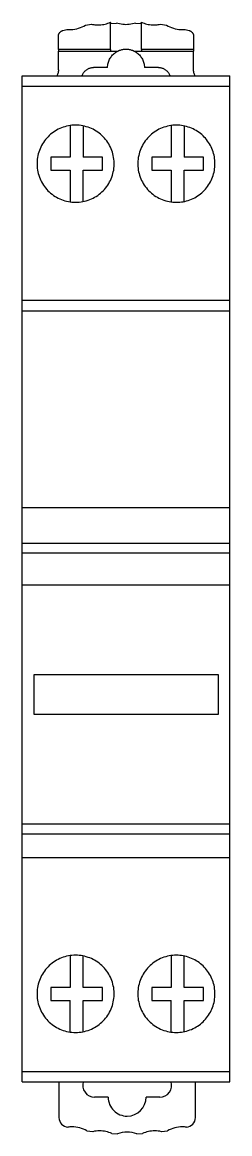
# Model space of a CAD drawing. Header units: millimetres. Extents: x 2268 to 4339, y 1619 to 2163.
# Drawn here: x 3473.2 to 3490, y 1787.6 to 1877.4 of the extents above; entities that cross this region are included whole.
import ezdxf

# ---------------------------------------------------------------- set-up
doc = ezdxf.new("R2010")
doc.units = ezdxf.units.MM

msp = doc.modelspace()

# ---------------------------------------------------------------- linework, layer by layer
for p, q in [((3476.209, 1876.479), (3476.222, 1876.499)), ((3476.222, 1876.499), (3476.236, 1876.518)), ((3476.236, 1876.518), (3476.251, 1876.537)), ((3476.251, 1876.537), (3476.266, 1876.555)), ((3476.266, 1876.555), (3476.283, 1876.572)), ((3476.283, 1876.572), (3476.3, 1876.588)), ((3476.3, 1876.588), (3476.319, 1876.604)), ((3476.319, 1876.604), (3476.338, 1876.619)), ((3476.338, 1876.619), (3476.358, 1876.633)), ((3476.358, 1876.633), (3476.38, 1876.645)), ((3476.38, 1876.645), (3476.402, 1876.657)), ((3476.402, 1876.657), (3476.426, 1876.668)), ((3476.426, 1876.668), (3476.452, 1876.677)), ((3476.452, 1876.677), (3476.478, 1876.686)), ((3476.478, 1876.686), (3476.506, 1876.693)), ((3476.506, 1876.693), (3476.819, 1876.778)), ((3476.819, 1876.778), (3476.852, 1876.776)), ((3476.852, 1876.776), (3476.884, 1876.774)), ((3476.884, 1876.774), (3476.916, 1876.772)), ((3476.916, 1876.772), (3476.948, 1876.771)), ((3476.948, 1876.771), (3476.98, 1876.771)), ((3476.98, 1876.771), (3477.012, 1876.771)), ((3477.012, 1876.771), (3477.168, 1876.775)), ((3477.168, 1876.775), (3477.321, 1876.789)), ((3477.321, 1876.789), (3477.473, 1876.812)), ((3477.473, 1876.812), (3477.622, 1876.844)), ((3477.622, 1876.844), (3477.77, 1876.884)), ((3477.77, 1876.884), (3477.915, 1876.933)), ((3477.915, 1876.933), (3478.059, 1876.991)), ((3478.059, 1876.991), (3478.2, 1877.059)), ((3478.2, 1877.059), (3478.338, 1877.136)), ((3478.338, 1877.136), (3478.819, 1877.214)), ((3478.819, 1877.214), (3478.909, 1877.195)), ((3478.909, 1877.195), (3478.999, 1877.181)), ((3478.999, 1877.181), (3479.089, 1877.169)), ((3479.089, 1877.169), (3479.178, 1877.161)), ((3479.178, 1877.161), (3479.267, 1877.156)), ((3479.267, 1877.156), (3479.356, 1877.155)), ((3479.356, 1877.155), (3479.469, 1877.157)), ((3479.469, 1877.157), (3479.582, 1877.165)), ((3479.582, 1877.165), (3479.694, 1877.178)), ((3479.694, 1877.178), (3479.806, 1877.196)), ((3479.806, 1877.196), (3479.917, 1877.219)), ((3479.917, 1877.219), (3480.028, 1877.248)), ((3480.028, 1877.248), (3480.138, 1877.282)), ((3480.138, 1877.282), (3480.248, 1877.321)), ((3480.248, 1877.321), (3480.357, 1877.367)), ((3480.365, 1877.307), (3480.357, 1877.367)), ((3480.357, 1875.155), (3480.357, 1877.367)), ((3480.357, 1877.307), (3480.365, 1877.307)), ((3480.369, 1877.275), (3480.365, 1877.307)), ((3480.369, 1877.275), (3480.826, 1877.297)), ((3480.955, 1877.257), (3480.826, 1877.297)), ((3481.085, 1877.224), (3480.955, 1877.257)), ((3481.214, 1877.2), (3481.085, 1877.224)), ((3481.343, 1877.182), (3481.214, 1877.2)), ((3481.473, 1877.172), (3481.343, 1877.182)), ((3481.602, 1877.169), (3481.473, 1877.172)), ((3481.732, 1877.172), (3481.602, 1877.169)), ((3481.861, 1877.182), (3481.732, 1877.172)), ((3481.99, 1877.2), (3481.861, 1877.182)), ((3482.12, 1877.224), (3481.99, 1877.2)), ((3482.249, 1877.257), (3482.12, 1877.224)), ((3482.379, 1877.297), (3482.249, 1877.257)), ((3482.379, 1877.297), (3482.836, 1877.275)), ((3482.836, 1877.275), (3482.84, 1877.307)), ((3482.84, 1877.307), (3482.847, 1877.367)), ((3482.84, 1877.307), (3482.847, 1877.307)), ((3482.847, 1877.367), (3482.957, 1877.322)), ((3482.847, 1875.155), (3482.847, 1877.367)), ((3482.957, 1877.322), (3483.067, 1877.282)), ((3483.067, 1877.282), (3483.177, 1877.248)), ((3483.177, 1877.248), (3483.289, 1877.22)), ((3483.289, 1877.22), (3483.4, 1877.196)), ((3483.4, 1877.196), (3483.513, 1877.179)), ((3483.513, 1877.179), (3483.625, 1877.166)), ((3483.625, 1877.166), (3483.739, 1877.158)), ((3483.739, 1877.158), (3483.852, 1877.155)), ((3483.852, 1877.155), (3483.94, 1877.157)), ((3483.94, 1877.157), (3484.027, 1877.161)), ((3484.027, 1877.161), (3484.115, 1877.169)), ((3484.115, 1877.169), (3484.204, 1877.18)), ((3484.204, 1877.18), (3484.292, 1877.194)), ((3484.292, 1877.194), (3484.381, 1877.212)), ((3484.381, 1877.212), (3484.861, 1877.136)), ((3484.861, 1877.136), (3485, 1877.059)), ((3485, 1877.059), (3485.142, 1876.991)), ((3485.142, 1876.991), (3485.286, 1876.933)), ((3485.286, 1876.933), (3485.432, 1876.884)), ((3485.432, 1876.884), (3485.579, 1876.844)), ((3485.579, 1876.844), (3485.73, 1876.812)), ((3485.73, 1876.812), (3485.882, 1876.789)), ((3485.882, 1876.789), (3486.036, 1876.775)), ((3486.036, 1876.775), (3486.192, 1876.771)), ((3486.192, 1876.771), (3486.224, 1876.771)), ((3486.224, 1876.771), (3486.256, 1876.771)), ((3486.256, 1876.771), (3486.288, 1876.772)), ((3486.288, 1876.772), (3486.32, 1876.774)), ((3486.32, 1876.774), (3486.353, 1876.776)), ((3486.353, 1876.776), (3486.385, 1876.778)), ((3486.385, 1876.778), (3486.698, 1876.693)), ((3486.698, 1876.693), (3486.726, 1876.686)), ((3486.726, 1876.686), (3486.753, 1876.677)), ((3486.753, 1876.677), (3486.778, 1876.668)), ((3486.778, 1876.668), (3486.802, 1876.657)), ((3486.802, 1876.657), (3486.824, 1876.645)), ((3486.824, 1876.645), (3486.846, 1876.632)), ((3486.846, 1876.632), (3486.866, 1876.619)), ((3486.866, 1876.619), (3486.886, 1876.604)), ((3486.886, 1876.604), (3486.904, 1876.588)), ((3486.904, 1876.588), (3486.921, 1876.572)), ((3486.921, 1876.572), (3486.938, 1876.555)), ((3486.938, 1876.555), (3486.953, 1876.537)), ((3486.953, 1876.537), (3486.968, 1876.518)), ((3486.968, 1876.518), (3486.982, 1876.499)), ((3486.982, 1876.499), (3486.995, 1876.479)), ((3476.145, 1876.281), (3476.149, 1876.31)), ((3476.145, 1875.155), (3476.145, 1876.281)), ((3476.149, 1876.31), (3476.154, 1876.337)), ((3476.154, 1876.337), (3476.16, 1876.364)), ((3476.16, 1876.364), (3476.167, 1876.389)), ((3476.167, 1876.389), (3476.176, 1876.413)), ((3476.176, 1876.413), (3476.186, 1876.436)), ((3476.186, 1876.436), (3476.197, 1876.458)), ((3476.197, 1876.458), (3476.209, 1876.479)), ((3486.995, 1876.479), (3487.007, 1876.457)), ((3487.007, 1876.457), (3487.018, 1876.436)), ((3487.018, 1876.436), (3487.028, 1876.413)), ((3487.028, 1876.413), (3487.037, 1876.389)), ((3487.037, 1876.389), (3487.045, 1876.364)), ((3487.045, 1876.364), (3487.051, 1876.337)), ((3487.051, 1876.337), (3487.056, 1876.31)), ((3487.056, 1876.31), (3487.059, 1876.281)), ((3487.059, 1876.281), (3487.06, 1875.155)), ((3476.143, 1873.516), (3476.144, 1875.044)), ((3476.145, 1875.155), (3476.144, 1875.044)), ((3476.144, 1875.044), (3480.357, 1875.044)), ((3480.357, 1875.155), (3476.145, 1875.155)), ((3480.357, 1875.155), (3480.357, 1875.044)), ((3480.357, 1875.044), (3480.954, 1875.044)), ((3480.466, 1874.665), (3480.522, 1874.727)), ((3480.522, 1874.727), (3480.583, 1874.788)), ((3480.583, 1874.788), (3480.647, 1874.845)), ((3480.647, 1874.845), (3480.716, 1874.9)), ((3480.716, 1874.9), (3480.79, 1874.952)), ((3480.79, 1874.952), (3480.869, 1875)), ((3480.869, 1875), (3480.954, 1875.044)), ((3480.954, 1875.044), (3481.019, 1875.074)), ((3481.019, 1875.074), (3481.084, 1875.1)), ((3481.084, 1875.1), (3481.149, 1875.123)), ((3481.149, 1875.123), (3481.214, 1875.142)), ((3481.214, 1875.142), (3481.278, 1875.158)), ((3481.278, 1875.158), (3481.343, 1875.171)), ((3481.343, 1875.171), (3481.408, 1875.181)), ((3481.408, 1875.181), (3481.473, 1875.188)), ((3481.473, 1875.188), (3481.537, 1875.192)), ((3481.537, 1875.192), (3481.602, 1875.193)), ((3481.602, 1875.193), (3481.667, 1875.192)), ((3481.667, 1875.192), (3481.732, 1875.188)), ((3481.732, 1875.188), (3481.797, 1875.181)), ((3481.797, 1875.181), (3481.861, 1875.171)), ((3481.861, 1875.171), (3481.926, 1875.158)), ((3481.926, 1875.158), (3481.991, 1875.142)), ((3481.991, 1875.142), (3482.056, 1875.123)), ((3482.056, 1875.123), (3482.12, 1875.1)), ((3482.12, 1875.1), (3482.185, 1875.074)), ((3482.185, 1875.074), (3482.25, 1875.044)), ((3482.25, 1875.044), (3482.847, 1875.044)), ((3482.25, 1875.044), (3482.335, 1875)), ((3482.335, 1875), (3482.415, 1874.952)), ((3482.415, 1874.952), (3482.488, 1874.9)), ((3482.488, 1874.9), (3482.557, 1874.845)), ((3482.557, 1874.845), (3482.622, 1874.788)), ((3482.622, 1874.788), (3482.682, 1874.727)), ((3482.682, 1874.727), (3482.738, 1874.665)), ((3487.06, 1875.155), (3482.847, 1875.155)), ((3482.847, 1875.155), (3482.847, 1875.044)), ((3482.847, 1875.044), (3487.06, 1875.044)), ((3487.06, 1875.155), (3487.06, 1875.044)), ((3487.061, 1873.516), (3487.06, 1875.044)), ((3480.118, 1873.709), (3480.121, 1873.805)), ((3480.121, 1873.805), (3480.13, 1873.897)), ((3480.13, 1873.897), (3480.144, 1873.986)), ((3480.144, 1873.986), (3480.163, 1874.072)), ((3480.163, 1874.072), (3480.186, 1874.155)), ((3480.186, 1874.155), (3480.214, 1874.235)), ((3480.214, 1874.235), (3480.246, 1874.313)), ((3480.246, 1874.313), (3480.282, 1874.388)), ((3480.282, 1874.388), (3480.323, 1874.461)), ((3480.323, 1874.461), (3480.367, 1874.531)), ((3480.367, 1874.531), (3480.414, 1874.599)), ((3480.414, 1874.599), (3480.466, 1874.665)), ((3482.738, 1874.665), (3482.79, 1874.599)), ((3482.79, 1874.599), (3482.838, 1874.531)), ((3482.838, 1874.531), (3482.882, 1874.461)), ((3482.882, 1874.461), (3482.922, 1874.388)), ((3482.922, 1874.388), (3482.958, 1874.313)), ((3482.958, 1874.313), (3482.99, 1874.235)), ((3482.99, 1874.235), (3483.018, 1874.155)), ((3483.018, 1874.155), (3483.042, 1874.072)), ((3483.042, 1874.072), (3483.061, 1873.986)), ((3483.061, 1873.986), (3483.075, 1873.897)), ((3483.075, 1873.897), (3483.084, 1873.805)), ((3483.084, 1873.805), (3483.087, 1873.709)), ((3473.222, 1872.209), (3473.222, 1873.038)), ((3473.222, 1873.038), (3489.982, 1873.038)), ((3476.045, 1873.095), (3476.015, 1873.038)), ((3476.072, 1873.154), (3476.045, 1873.095)), ((3476.096, 1873.217), (3476.072, 1873.154)), ((3476.115, 1873.284), (3476.096, 1873.217)), ((3476.13, 1873.356), (3476.115, 1873.284)), ((3476.14, 1873.433), (3476.13, 1873.356)), ((3476.143, 1873.516), (3476.14, 1873.433)), ((3478.055, 1873.038), (3478.07, 1873.083)), ((3478.07, 1873.083), (3478.087, 1873.125)), ((3478.087, 1873.125), (3478.105, 1873.167)), ((3478.105, 1873.167), (3478.126, 1873.206)), ((3478.126, 1873.206), (3478.148, 1873.245)), ((3478.148, 1873.245), (3478.171, 1873.282)), ((3478.171, 1873.282), (3478.197, 1873.318)), ((3478.197, 1873.318), (3478.223, 1873.353)), ((3478.223, 1873.353), (3478.252, 1873.386)), ((3478.252, 1873.386), (3478.281, 1873.418)), ((3478.281, 1873.418), (3478.313, 1873.449)), ((3478.313, 1873.449), (3478.346, 1873.479)), ((3478.346, 1873.479), (3478.38, 1873.507)), ((3478.38, 1873.507), (3478.417, 1873.534)), ((3478.417, 1873.534), (3478.455, 1873.56)), ((3478.455, 1873.56), (3478.495, 1873.584)), ((3478.495, 1873.584), (3478.537, 1873.606)), ((3478.537, 1873.606), (3478.581, 1873.627)), ((3478.581, 1873.627), (3478.627, 1873.646)), ((3478.627, 1873.646), (3478.676, 1873.663)), ((3478.676, 1873.663), (3478.727, 1873.678)), ((3478.727, 1873.678), (3478.781, 1873.691)), ((3478.781, 1873.691), (3478.839, 1873.7)), ((3478.839, 1873.7), (3478.901, 1873.707)), ((3478.901, 1873.707), (3478.969, 1873.709)), ((3480.118, 1873.709), (3478.969, 1873.709)), ((3484.236, 1873.709), (3483.087, 1873.709)), ((3484.236, 1873.709), (3484.303, 1873.707)), ((3484.303, 1873.707), (3484.365, 1873.7)), ((3484.365, 1873.7), (3484.423, 1873.691)), ((3484.423, 1873.691), (3484.477, 1873.678)), ((3484.477, 1873.678), (3484.528, 1873.663)), ((3484.528, 1873.663), (3484.577, 1873.646)), ((3484.577, 1873.646), (3484.623, 1873.627)), ((3484.623, 1873.627), (3484.667, 1873.606)), ((3484.667, 1873.606), (3484.709, 1873.584)), ((3484.709, 1873.584), (3484.749, 1873.56)), ((3484.749, 1873.56), (3484.788, 1873.534)), ((3484.788, 1873.534), (3484.824, 1873.507)), ((3484.824, 1873.507), (3484.859, 1873.479)), ((3484.859, 1873.479), (3484.892, 1873.449)), ((3484.892, 1873.449), (3484.923, 1873.418)), ((3484.923, 1873.418), (3484.953, 1873.386)), ((3484.953, 1873.386), (3484.981, 1873.353)), ((3484.981, 1873.353), (3485.008, 1873.318)), ((3485.008, 1873.318), (3485.033, 1873.282)), ((3485.033, 1873.282), (3485.057, 1873.245)), ((3485.057, 1873.245), (3485.079, 1873.206)), ((3485.079, 1873.206), (3485.099, 1873.167)), ((3485.099, 1873.167), (3485.118, 1873.125)), ((3485.118, 1873.125), (3485.135, 1873.083)), ((3485.135, 1873.083), (3485.15, 1873.038)), ((3487.065, 1873.433), (3487.061, 1873.516)), ((3487.074, 1873.356), (3487.065, 1873.433)), ((3487.089, 1873.284), (3487.074, 1873.356)), ((3487.109, 1873.217), (3487.089, 1873.284)), ((3487.132, 1873.154), (3487.109, 1873.217)), ((3487.16, 1873.095), (3487.132, 1873.154)), ((3487.19, 1873.038), (3487.16, 1873.095)), ((3489.982, 1872.209), (3489.982, 1873.038)), ((3473.222, 1854.938), (3473.222, 1872.209)), ((3473.222, 1872.209), (3489.982, 1872.209)), ((3489.982, 1854.938), (3489.982, 1872.209)), ((3475.748, 1868.496), (3475.631, 1868.41)), ((3475.87, 1868.577), (3475.748, 1868.496)), ((3475.996, 1868.652), (3475.87, 1868.577)), ((3476.125, 1868.721), (3475.996, 1868.652)), ((3476.257, 1868.784), (3476.125, 1868.721)), ((3476.392, 1868.841), (3476.257, 1868.784)), ((3476.529, 1868.891), (3476.392, 1868.841)), ((3476.669, 1868.935), (3476.529, 1868.891)), ((3476.81, 1868.972), (3476.669, 1868.935)), ((3476.952, 1869.003), (3476.81, 1868.972)), ((3477.095, 1869.027), (3476.952, 1869.003)), ((3477.24, 1869.044), (3477.095, 1869.027)), ((3477.101, 1869.027), (3477.101, 1866.478)), ((3477.385, 1869.054), (3477.24, 1869.044)), ((3477.532, 1869.057), (3477.385, 1869.054)), ((3477.679, 1869.054), (3477.532, 1869.057)), ((3477.825, 1869.044), (3477.679, 1869.054)), ((3477.969, 1869.026), (3477.825, 1869.044)), ((3478.112, 1869.003), (3477.969, 1869.026)), ((3478.255, 1868.972), (3478.112, 1869.003)), ((3478.154, 1868.994), (3478.154, 1866.478)), ((3478.396, 1868.935), (3478.255, 1868.972)), ((3478.535, 1868.891), (3478.396, 1868.935)), ((3478.673, 1868.841), (3478.535, 1868.891)), ((3478.808, 1868.784), (3478.673, 1868.841)), ((3478.94, 1868.721), (3478.808, 1868.784)), ((3479.069, 1868.652), (3478.94, 1868.721)), ((3479.195, 1868.577), (3479.069, 1868.652)), ((3479.317, 1868.496), (3479.195, 1868.577)), ((3479.434, 1868.409), (3479.317, 1868.496)), ((3483.889, 1868.496), (3483.771, 1868.41)), ((3484.011, 1868.577), (3483.889, 1868.496)), ((3484.136, 1868.652), (3484.011, 1868.577)), ((3484.265, 1868.721), (3484.136, 1868.652)), ((3484.397, 1868.784), (3484.265, 1868.721)), ((3484.532, 1868.841), (3484.397, 1868.784)), ((3484.67, 1868.891), (3484.532, 1868.841)), ((3484.809, 1868.935), (3484.67, 1868.891)), ((3484.95, 1868.972), (3484.809, 1868.935)), ((3485.093, 1869.003), (3484.95, 1868.972)), ((3485.236, 1869.027), (3485.093, 1869.003)), ((3485.38, 1869.044), (3485.236, 1869.027)), ((3485.242, 1869.027), (3485.242, 1866.478)), ((3485.526, 1869.054), (3485.38, 1869.044)), ((3485.672, 1869.057), (3485.526, 1869.054)), ((3485.813, 1869.054), (3485.672, 1869.057)), ((3485.952, 1869.045), (3485.813, 1869.054)), ((3486.09, 1869.029), (3485.952, 1869.045)), ((3486.228, 1869.007), (3486.09, 1869.029)), ((3486.364, 1868.979), (3486.228, 1869.007)), ((3486.295, 1868.994), (3486.295, 1866.478)), ((3486.5, 1868.945), (3486.364, 1868.979)), ((3486.634, 1868.905), (3486.5, 1868.945)), ((3486.766, 1868.859), (3486.634, 1868.905)), ((3486.896, 1868.807), (3486.766, 1868.859)), ((3487.023, 1868.749), (3486.896, 1868.807)), ((3487.147, 1868.686), (3487.023, 1868.749)), ((3487.269, 1868.617), (3487.147, 1868.686)), ((3487.387, 1868.543), (3487.269, 1868.617)), ((3487.502, 1868.464), (3487.387, 1868.543)), ((3487.613, 1868.379), (3487.502, 1868.464)), ((3474.858, 1867.542), (3474.786, 1867.416)), ((3474.936, 1867.666), (3474.858, 1867.542)), ((3475.02, 1867.786), (3474.936, 1867.666)), ((3475.11, 1867.902), (3475.02, 1867.786)), ((3475.204, 1868.013), (3475.11, 1867.902)), ((3475.304, 1868.12), (3475.204, 1868.013)), ((3475.408, 1868.222), (3475.304, 1868.12)), ((3475.517, 1868.319), (3475.408, 1868.222)), ((3475.631, 1868.41), (3475.517, 1868.319)), ((3479.548, 1868.318), (3479.434, 1868.409)), ((3479.657, 1868.221), (3479.548, 1868.318)), ((3479.761, 1868.119), (3479.657, 1868.221)), ((3479.86, 1868.012), (3479.761, 1868.119)), ((3479.955, 1867.901), (3479.86, 1868.012)), ((3480.044, 1867.785), (3479.955, 1867.901)), ((3480.128, 1867.665), (3480.044, 1867.785)), ((3480.206, 1867.541), (3480.128, 1867.665)), ((3480.278, 1867.415), (3480.206, 1867.541)), ((3482.999, 1867.542), (3482.927, 1867.415)), ((3483.077, 1867.666), (3482.999, 1867.542)), ((3483.161, 1867.786), (3483.077, 1867.666)), ((3483.25, 1867.902), (3483.161, 1867.786)), ((3483.345, 1868.013), (3483.25, 1867.902)), ((3483.444, 1868.12), (3483.345, 1868.013)), ((3483.549, 1868.222), (3483.444, 1868.12)), ((3483.658, 1868.319), (3483.549, 1868.222)), ((3483.771, 1868.41), (3483.658, 1868.319)), ((3487.721, 1868.29), (3487.613, 1868.379)), ((3487.824, 1868.195), (3487.721, 1868.29)), ((3487.923, 1868.097), (3487.824, 1868.195)), ((3488.017, 1867.994), (3487.923, 1868.097)), ((3488.107, 1867.886), (3488.017, 1867.994)), ((3488.192, 1867.775), (3488.107, 1867.886)), ((3488.272, 1867.66), (3488.192, 1867.775)), ((3488.346, 1867.542), (3488.272, 1867.66)), ((3488.416, 1867.42), (3488.346, 1867.542)), ((3474.519, 1866.739), (3474.485, 1866.596)), ((3474.56, 1866.879), (3474.519, 1866.739)), ((3474.607, 1867.017), (3474.56, 1866.879)), ((3474.661, 1867.153), (3474.607, 1867.017)), ((3474.72, 1867.286), (3474.661, 1867.153)), ((3474.786, 1867.416), (3474.72, 1867.286)), ((3480.344, 1867.285), (3480.278, 1867.415)), ((3480.404, 1867.152), (3480.344, 1867.285)), ((3480.457, 1867.017), (3480.404, 1867.152)), ((3480.504, 1866.879), (3480.457, 1867.017)), ((3480.545, 1866.738), (3480.504, 1866.879)), ((3480.579, 1866.596), (3480.545, 1866.738)), ((3482.66, 1866.738), (3482.626, 1866.596)), ((3482.7, 1866.879), (3482.66, 1866.738)), ((3482.748, 1867.017), (3482.7, 1866.879)), ((3482.801, 1867.153), (3482.748, 1867.017)), ((3482.861, 1867.286), (3482.801, 1867.153)), ((3482.927, 1867.415), (3482.861, 1867.286)), ((3488.479, 1867.296), (3488.416, 1867.42)), ((3488.537, 1867.168), (3488.479, 1867.296)), ((3488.589, 1867.038), (3488.537, 1867.168)), ((3488.636, 1866.906), (3488.589, 1867.038)), ((3488.676, 1866.772), (3488.636, 1866.906)), ((3488.71, 1866.636), (3488.676, 1866.772)), ((3488.739, 1866.5), (3488.71, 1866.636)), ((3474.423, 1866.162), (3474.416, 1866.016)), ((3474.416, 1866.016), (3474.416, 1865.87)), ((3474.416, 1865.87), (3474.423, 1865.725)), ((3474.437, 1866.307), (3474.423, 1866.162)), ((3474.458, 1866.452), (3474.437, 1866.307)), ((3474.485, 1866.596), (3474.458, 1866.452)), ((3475.538, 1866.478), (3475.538, 1865.425)), ((3477.101, 1866.478), (3475.538, 1866.478)), ((3479.718, 1866.478), (3478.154, 1866.478)), ((3479.718, 1865.425), (3479.718, 1866.478)), ((3480.606, 1866.452), (3480.579, 1866.596)), ((3480.627, 1866.307), (3480.606, 1866.452)), ((3480.641, 1866.162), (3480.627, 1866.307)), ((3480.648, 1866.016), (3480.641, 1866.162)), ((3480.641, 1865.725), (3480.648, 1865.871)), ((3480.648, 1865.871), (3480.648, 1866.016)), ((3482.564, 1866.162), (3482.557, 1866.016)), ((3482.557, 1866.016), (3482.557, 1865.87)), ((3482.557, 1865.87), (3482.564, 1865.725)), ((3482.578, 1866.307), (3482.564, 1866.162)), ((3482.598, 1866.452), (3482.578, 1866.307)), ((3482.626, 1866.596), (3482.598, 1866.452)), ((3483.678, 1866.478), (3483.678, 1865.425)), ((3485.242, 1866.478), (3483.678, 1866.478)), ((3487.858, 1866.478), (3486.295, 1866.478)), ((3487.858, 1865.425), (3487.858, 1866.478)), ((3488.76, 1866.362), (3488.739, 1866.5)), ((3488.776, 1866.224), (3488.76, 1866.362)), ((3488.786, 1866.085), (3488.776, 1866.224)), ((3488.777, 1865.665), (3488.786, 1865.804)), ((3488.789, 1865.944), (3488.786, 1866.085)), ((3488.786, 1865.804), (3488.789, 1865.944)), ((3474.423, 1865.725), (3474.437, 1865.58)), ((3474.437, 1865.58), (3474.457, 1865.435)), ((3474.457, 1865.435), (3474.485, 1865.291)), ((3474.485, 1865.291), (3474.519, 1865.148)), ((3474.519, 1865.148), (3474.559, 1865.007)), ((3474.559, 1865.007), (3474.606, 1864.869)), ((3474.606, 1864.869), (3474.66, 1864.733)), ((3475.538, 1865.425), (3477.101, 1865.425)), ((3477.101, 1865.425), (3477.101, 1862.857)), ((3478.154, 1865.425), (3479.718, 1865.425)), ((3478.154, 1862.89), (3478.154, 1865.425)), ((3480.404, 1864.733), (3480.458, 1864.869)), ((3480.458, 1864.869), (3480.505, 1865.007)), ((3480.505, 1865.007), (3480.545, 1865.148)), ((3480.545, 1865.148), (3480.579, 1865.291)), ((3480.579, 1865.291), (3480.607, 1865.435)), ((3480.607, 1865.435), (3480.627, 1865.58)), ((3480.627, 1865.58), (3480.641, 1865.725)), ((3482.564, 1865.725), (3482.577, 1865.579)), ((3482.577, 1865.579), (3482.598, 1865.434)), ((3482.598, 1865.434), (3482.625, 1865.29)), ((3482.625, 1865.29), (3482.659, 1865.148)), ((3482.659, 1865.148), (3482.7, 1865.007)), ((3482.7, 1865.007), (3482.747, 1864.869)), ((3482.747, 1864.869), (3482.8, 1864.733)), ((3483.678, 1865.425), (3485.242, 1865.425)), ((3485.242, 1865.425), (3485.242, 1862.857)), ((3486.295, 1865.425), (3487.858, 1865.425)), ((3486.295, 1862.89), (3486.295, 1865.425)), ((3488.539, 1864.72), (3488.591, 1864.85)), ((3488.591, 1864.85), (3488.637, 1864.983)), ((3488.637, 1864.983), (3488.677, 1865.117)), ((3488.677, 1865.117), (3488.711, 1865.252)), ((3488.711, 1865.252), (3488.739, 1865.389)), ((3488.739, 1865.389), (3488.761, 1865.526)), ((3488.761, 1865.526), (3488.777, 1865.665)), ((3474.66, 1864.733), (3474.719, 1864.601)), ((3474.719, 1864.601), (3474.785, 1864.471)), ((3474.785, 1864.471), (3474.857, 1864.344)), ((3474.857, 1864.344), (3474.935, 1864.22)), ((3474.935, 1864.22), (3475.019, 1864.1)), ((3475.019, 1864.1), (3475.109, 1863.984)), ((3475.109, 1863.984), (3475.203, 1863.872)), ((3479.86, 1863.871), (3479.955, 1863.983)), ((3479.955, 1863.983), (3480.044, 1864.099)), ((3480.044, 1864.099), (3480.128, 1864.219)), ((3480.128, 1864.219), (3480.206, 1864.343)), ((3480.206, 1864.343), (3480.278, 1864.47)), ((3480.278, 1864.47), (3480.344, 1864.6)), ((3480.344, 1864.6), (3480.404, 1864.733)), ((3482.8, 1864.733), (3482.86, 1864.601)), ((3482.86, 1864.601), (3482.926, 1864.471)), ((3482.926, 1864.471), (3482.998, 1864.344)), ((3482.998, 1864.344), (3483.076, 1864.22)), ((3483.076, 1864.22), (3483.16, 1864.1)), ((3483.16, 1864.1), (3483.249, 1863.984)), ((3483.249, 1863.984), (3483.344, 1863.872)), ((3488.02, 1863.893), (3488.11, 1864.001)), ((3488.11, 1864.001), (3488.195, 1864.112)), ((3488.195, 1864.112), (3488.274, 1864.227)), ((3488.274, 1864.227), (3488.349, 1864.346)), ((3488.349, 1864.346), (3488.418, 1864.468)), ((3488.418, 1864.468), (3488.481, 1864.593)), ((3488.481, 1864.593), (3488.539, 1864.72)), ((3475.203, 1863.872), (3475.303, 1863.765)), ((3475.303, 1863.765), (3475.407, 1863.663)), ((3475.407, 1863.663), (3475.516, 1863.566)), ((3475.516, 1863.566), (3475.63, 1863.475)), ((3475.63, 1863.475), (3475.747, 1863.388)), ((3475.747, 1863.388), (3475.869, 1863.308)), ((3475.869, 1863.308), (3475.995, 1863.232)), ((3475.995, 1863.232), (3476.124, 1863.163)), ((3476.124, 1863.163), (3476.256, 1863.1)), ((3476.256, 1863.1), (3476.391, 1863.043)), ((3476.391, 1863.043), (3476.529, 1862.993)), ((3478.534, 1862.993), (3478.672, 1863.043)), ((3478.672, 1863.043), (3478.807, 1863.1)), ((3478.807, 1863.1), (3478.939, 1863.163)), ((3478.939, 1863.163), (3479.068, 1863.232)), ((3479.068, 1863.232), (3479.194, 1863.307)), ((3479.194, 1863.307), (3479.316, 1863.388)), ((3479.316, 1863.388), (3479.433, 1863.474)), ((3479.433, 1863.474), (3479.547, 1863.566)), ((3479.547, 1863.566), (3479.656, 1863.663)), ((3479.656, 1863.663), (3479.76, 1863.764)), ((3479.76, 1863.764), (3479.86, 1863.871)), ((3483.344, 1863.872), (3483.443, 1863.765)), ((3483.443, 1863.765), (3483.548, 1863.663)), ((3483.548, 1863.663), (3483.657, 1863.566)), ((3483.657, 1863.566), (3483.77, 1863.475)), ((3483.77, 1863.475), (3483.888, 1863.388)), ((3483.888, 1863.388), (3484.01, 1863.307)), ((3484.01, 1863.307), (3484.136, 1863.232)), ((3484.136, 1863.232), (3484.265, 1863.163)), ((3484.265, 1863.163), (3484.397, 1863.1)), ((3484.397, 1863.1), (3484.532, 1863.043)), ((3484.532, 1863.043), (3484.67, 1862.993)), ((3486.767, 1863.025), (3486.897, 1863.077)), ((3486.897, 1863.077), (3487.024, 1863.135)), ((3487.024, 1863.135), (3487.149, 1863.199)), ((3487.149, 1863.199), (3487.271, 1863.268)), ((3487.271, 1863.268), (3487.389, 1863.342)), ((3487.389, 1863.342), (3487.504, 1863.422)), ((3487.504, 1863.422), (3487.616, 1863.507)), ((3487.616, 1863.507), (3487.723, 1863.596)), ((3487.723, 1863.596), (3487.826, 1863.691)), ((3487.826, 1863.691), (3487.926, 1863.79)), ((3487.926, 1863.79), (3488.02, 1863.893)), ((3476.529, 1862.993), (3476.668, 1862.949)), ((3476.668, 1862.949), (3476.81, 1862.912)), ((3476.81, 1862.912), (3476.952, 1862.881)), ((3476.952, 1862.881), (3477.095, 1862.858)), ((3477.095, 1862.858), (3477.239, 1862.841)), ((3477.239, 1862.841), (3477.385, 1862.83)), ((3477.385, 1862.83), (3477.532, 1862.827)), ((3477.532, 1862.827), (3477.679, 1862.83)), ((3477.679, 1862.83), (3477.824, 1862.841)), ((3477.824, 1862.841), (3477.969, 1862.858)), ((3477.969, 1862.858), (3478.112, 1862.881)), ((3478.112, 1862.881), (3478.254, 1862.912)), ((3478.254, 1862.912), (3478.395, 1862.949)), ((3478.395, 1862.949), (3478.534, 1862.993)), ((3484.67, 1862.993), (3484.809, 1862.949)), ((3484.809, 1862.949), (3484.95, 1862.912)), ((3484.95, 1862.912), (3485.092, 1862.881)), ((3485.092, 1862.881), (3485.236, 1862.858)), ((3485.236, 1862.858), (3485.38, 1862.841)), ((3485.38, 1862.841), (3485.525, 1862.83)), ((3485.525, 1862.83), (3485.672, 1862.827)), ((3485.672, 1862.827), (3485.813, 1862.83)), ((3485.813, 1862.83), (3485.952, 1862.839)), ((3485.952, 1862.839), (3486.091, 1862.855)), ((3486.091, 1862.855), (3486.228, 1862.877)), ((3486.228, 1862.877), (3486.364, 1862.905)), ((3486.364, 1862.905), (3486.5, 1862.939)), ((3486.5, 1862.939), (3486.634, 1862.979)), ((3486.634, 1862.979), (3486.767, 1863.025)), ((3473.222, 1854.057), (3473.222, 1854.938)), ((3473.222, 1854.938), (3489.982, 1854.938)), ((3489.982, 1854.057), (3489.982, 1854.938)), ((3473.222, 1838.178), (3473.222, 1854.057)), ((3473.222, 1854.057), (3489.982, 1854.057)), ((3489.982, 1838.178), (3489.982, 1854.057)), ((3473.222, 1835.305), (3473.222, 1838.178)), ((3473.222, 1838.178), (3489.982, 1838.178)), ((3489.982, 1835.305), (3489.982, 1838.178)), ((3473.222, 1834.539), (3473.222, 1835.305)), ((3473.222, 1835.305), (3489.982, 1835.305)), ((3489.982, 1834.539), (3489.982, 1835.305)), ((3473.222, 1831.936), (3473.222, 1834.539)), ((3473.222, 1834.539), (3489.982, 1834.539)), ((3489.982, 1831.936), (3489.982, 1834.539)), ((3473.222, 1817.732), (3473.222, 1831.936)), ((3473.222, 1831.936), (3489.982, 1831.936)), ((3489.982, 1817.732), (3489.982, 1831.936)), ((3489.982, 1812.647), (3489.982, 1819.022)), ((3473.222, 1812.647), (3473.222, 1817.732)), ((3473.222, 1811.841), (3473.222, 1812.647)), ((3473.222, 1812.647), (3489.982, 1812.647)), ((3489.982, 1811.841), (3489.982, 1812.647)), ((3473.222, 1809.926), (3473.222, 1811.841)), ((3473.222, 1811.841), (3489.982, 1811.841)), ((3489.982, 1809.926), (3489.982, 1811.841)), ((3473.222, 1792.655), (3473.222, 1809.926)), ((3473.222, 1809.926), (3489.982, 1809.926)), ((3489.982, 1792.655), (3489.982, 1809.926)), ((3477.24, 1802.023), (3477.095, 1802.006)), ((3477.385, 1802.033), (3477.24, 1802.023)), ((3477.532, 1802.036), (3477.385, 1802.033)), ((3477.679, 1802.033), (3477.532, 1802.036)), ((3477.825, 1802.023), (3477.679, 1802.033)), ((3477.969, 1802.006), (3477.825, 1802.023)), ((3485.38, 1802.023), (3485.236, 1802.006)), ((3485.526, 1802.033), (3485.38, 1802.023)), ((3485.672, 1802.036), (3485.526, 1802.033)), ((3485.813, 1802.033), (3485.672, 1802.036)), ((3485.952, 1802.024), (3485.813, 1802.033)), ((3486.091, 1802.008), (3485.952, 1802.024)), ((3475.408, 1801.201), (3475.304, 1801.099)), ((3475.517, 1801.298), (3475.408, 1801.201)), ((3475.631, 1801.389), (3475.517, 1801.298)), ((3475.748, 1801.476), (3475.631, 1801.389)), ((3475.87, 1801.556), (3475.748, 1801.476)), ((3475.996, 1801.631), (3475.87, 1801.556)), ((3476.125, 1801.701), (3475.996, 1801.631)), ((3476.257, 1801.764), (3476.125, 1801.701)), ((3476.392, 1801.82), (3476.257, 1801.764)), ((3476.53, 1801.871), (3476.392, 1801.82)), ((3476.669, 1801.914), (3476.53, 1801.871)), ((3476.81, 1801.951), (3476.669, 1801.914)), ((3476.952, 1801.982), (3476.81, 1801.951)), ((3477.095, 1802.006), (3476.952, 1801.982)), ((3477.101, 1802.006), (3477.101, 1799.439)), ((3478.112, 1801.982), (3477.969, 1802.006)), ((3478.254, 1801.951), (3478.112, 1801.982)), ((3478.154, 1799.439), (3478.154, 1801.973)), ((3478.395, 1801.914), (3478.254, 1801.951)), ((3478.535, 1801.87), (3478.395, 1801.914)), ((3478.672, 1801.82), (3478.535, 1801.87)), ((3478.808, 1801.763), (3478.672, 1801.82)), ((3478.94, 1801.7), (3478.808, 1801.763)), ((3479.069, 1801.631), (3478.94, 1801.7)), ((3479.195, 1801.556), (3479.069, 1801.631)), ((3479.316, 1801.475), (3479.195, 1801.556)), ((3479.434, 1801.389), (3479.316, 1801.475)), ((3479.548, 1801.297), (3479.434, 1801.389)), ((3479.657, 1801.2), (3479.548, 1801.297)), ((3479.761, 1801.098), (3479.657, 1801.2)), ((3483.549, 1801.201), (3483.444, 1801.099)), ((3483.658, 1801.298), (3483.549, 1801.201)), ((3483.771, 1801.389), (3483.658, 1801.298)), ((3483.889, 1801.476), (3483.771, 1801.389)), ((3484.011, 1801.556), (3483.889, 1801.476)), ((3484.136, 1801.631), (3484.011, 1801.556)), ((3484.265, 1801.701), (3484.136, 1801.631)), ((3484.398, 1801.764), (3484.265, 1801.701)), ((3484.533, 1801.82), (3484.398, 1801.764)), ((3484.67, 1801.871), (3484.533, 1801.82)), ((3484.81, 1801.914), (3484.67, 1801.871)), ((3484.951, 1801.951), (3484.81, 1801.914)), ((3485.093, 1801.982), (3484.951, 1801.951)), ((3485.236, 1802.006), (3485.093, 1801.982)), ((3485.242, 1802.006), (3485.242, 1799.439)), ((3486.228, 1801.986), (3486.091, 1802.008)), ((3486.364, 1801.958), (3486.228, 1801.986)), ((3486.295, 1799.439), (3486.295, 1801.973)), ((3486.5, 1801.924), (3486.364, 1801.958)), ((3486.634, 1801.884), (3486.5, 1801.924)), ((3486.766, 1801.838), (3486.634, 1801.884)), ((3486.896, 1801.786), (3486.766, 1801.838)), ((3487.024, 1801.728), (3486.896, 1801.786)), ((3487.149, 1801.665), (3487.024, 1801.728)), ((3487.27, 1801.596), (3487.149, 1801.665)), ((3487.389, 1801.521), (3487.27, 1801.596)), ((3487.504, 1801.442), (3487.389, 1801.521)), ((3487.615, 1801.357), (3487.504, 1801.442)), ((3487.723, 1801.267), (3487.615, 1801.357)), ((3487.826, 1801.173), (3487.723, 1801.267)), ((3487.925, 1801.074), (3487.826, 1801.173)), ((3474.72, 1800.263), (3474.66, 1800.13)), ((3474.786, 1800.393), (3474.72, 1800.263)), ((3474.858, 1800.52), (3474.786, 1800.393)), ((3474.936, 1800.644), (3474.858, 1800.52)), ((3475.02, 1800.764), (3474.936, 1800.644)), ((3475.109, 1800.88), (3475.02, 1800.764)), ((3475.204, 1800.992), (3475.109, 1800.88)), ((3475.304, 1801.099), (3475.204, 1800.992)), ((3479.861, 1800.991), (3479.761, 1801.098)), ((3479.955, 1800.88), (3479.861, 1800.991)), ((3480.045, 1800.763), (3479.955, 1800.88)), ((3480.129, 1800.643), (3480.045, 1800.763)), ((3480.207, 1800.52), (3480.129, 1800.643)), ((3480.279, 1800.393), (3480.207, 1800.52)), ((3480.345, 1800.263), (3480.279, 1800.393)), ((3480.404, 1800.13), (3480.345, 1800.263)), ((3482.86, 1800.263), (3482.8, 1800.13)), ((3482.926, 1800.393), (3482.86, 1800.263)), ((3482.998, 1800.52), (3482.926, 1800.393)), ((3483.076, 1800.644), (3482.998, 1800.52)), ((3483.16, 1800.764), (3483.076, 1800.644)), ((3483.25, 1800.88), (3483.16, 1800.764)), ((3483.344, 1800.992), (3483.25, 1800.88)), ((3483.444, 1801.099), (3483.344, 1800.992)), ((3488.019, 1800.97), (3487.925, 1801.074)), ((3488.109, 1800.863), (3488.019, 1800.97)), ((3488.194, 1800.752), (3488.109, 1800.863)), ((3488.274, 1800.637), (3488.194, 1800.752)), ((3488.348, 1800.518), (3488.274, 1800.637)), ((3488.417, 1800.397), (3488.348, 1800.518)), ((3488.481, 1800.272), (3488.417, 1800.397)), ((3488.539, 1800.144), (3488.481, 1800.272)), ((3474.457, 1799.429), (3474.437, 1799.284)), ((3474.485, 1799.573), (3474.457, 1799.429)), ((3474.519, 1799.715), (3474.485, 1799.573)), ((3474.559, 1799.856), (3474.519, 1799.715)), ((3474.606, 1799.995), (3474.559, 1799.856)), ((3474.66, 1800.13), (3474.606, 1799.995)), ((3475.538, 1799.439), (3475.538, 1798.385)), ((3477.101, 1799.439), (3475.538, 1799.439)), ((3479.718, 1799.439), (3478.154, 1799.439)), ((3479.718, 1798.385), (3479.718, 1799.439)), ((3480.458, 1799.994), (3480.404, 1800.13)), ((3480.505, 1799.856), (3480.458, 1799.994)), ((3480.545, 1799.715), (3480.505, 1799.856)), ((3480.579, 1799.573), (3480.545, 1799.715)), ((3480.607, 1799.429), (3480.579, 1799.573)), ((3480.627, 1799.284), (3480.607, 1799.429)), ((3482.598, 1799.429), (3482.577, 1799.284)), ((3482.625, 1799.573), (3482.598, 1799.429)), ((3482.659, 1799.715), (3482.625, 1799.573)), ((3482.7, 1799.856), (3482.659, 1799.715)), ((3482.747, 1799.995), (3482.7, 1799.856)), ((3482.8, 1800.13), (3482.747, 1799.995)), ((3483.678, 1799.439), (3483.678, 1798.385)), ((3485.242, 1799.439), (3483.678, 1799.439)), ((3487.858, 1799.439), (3486.295, 1799.439)), ((3487.858, 1798.385), (3487.858, 1799.439)), ((3488.591, 1800.014), (3488.539, 1800.144)), ((3488.637, 1799.882), (3488.591, 1800.014)), ((3488.677, 1799.748), (3488.637, 1799.882)), ((3488.711, 1799.612), (3488.677, 1799.748)), ((3488.739, 1799.476), (3488.711, 1799.612)), ((3488.761, 1799.339), (3488.739, 1799.476)), ((3488.776, 1799.201), (3488.761, 1799.339)), ((3474.423, 1799.138), (3474.416, 1798.993)), ((3474.416, 1798.993), (3474.416, 1798.847)), ((3474.416, 1798.847), (3474.423, 1798.702)), ((3474.437, 1799.284), (3474.423, 1799.138)), ((3474.423, 1798.702), (3474.437, 1798.556)), ((3474.437, 1798.556), (3474.458, 1798.411)), ((3480.606, 1798.411), (3480.627, 1798.556)), ((3480.641, 1799.138), (3480.627, 1799.284)), ((3480.627, 1798.556), (3480.641, 1798.702)), ((3480.648, 1798.993), (3480.641, 1799.138)), ((3480.641, 1798.702), (3480.648, 1798.847)), ((3480.648, 1798.847), (3480.648, 1798.993)), ((3482.564, 1799.138), (3482.557, 1798.993)), ((3482.557, 1798.993), (3482.557, 1798.847)), ((3482.557, 1798.847), (3482.564, 1798.701)), ((3482.577, 1799.284), (3482.564, 1799.138)), ((3482.564, 1798.701), (3482.578, 1798.556)), ((3482.578, 1798.556), (3482.598, 1798.411)), ((3488.739, 1798.365), (3488.761, 1798.503)), ((3488.761, 1798.503), (3488.776, 1798.641)), ((3488.786, 1799.061), (3488.776, 1799.201)), ((3488.776, 1798.641), (3488.786, 1798.781)), ((3488.789, 1798.921), (3488.786, 1799.061)), ((3488.786, 1798.781), (3488.789, 1798.921)), ((3474.458, 1798.411), (3474.485, 1798.268)), ((3474.485, 1798.268), (3474.519, 1798.125)), ((3474.519, 1798.125), (3474.56, 1797.985)), ((3474.56, 1797.985), (3474.607, 1797.846)), ((3474.607, 1797.846), (3474.66, 1797.711)), ((3474.66, 1797.711), (3474.72, 1797.578)), ((3474.72, 1797.578), (3474.786, 1797.449)), ((3475.538, 1798.385), (3477.101, 1798.385)), ((3477.101, 1795.836), (3477.101, 1798.385)), ((3478.154, 1798.385), (3479.718, 1798.385)), ((3478.154, 1795.869), (3478.154, 1798.385)), ((3480.278, 1797.448), (3480.344, 1797.578)), ((3480.344, 1797.578), (3480.404, 1797.711)), ((3480.404, 1797.711), (3480.457, 1797.846)), ((3480.457, 1797.846), (3480.504, 1797.984)), ((3480.504, 1797.984), (3480.545, 1798.125)), ((3480.545, 1798.125), (3480.579, 1798.267)), ((3480.579, 1798.267), (3480.606, 1798.411)), ((3482.598, 1798.411), (3482.626, 1798.267)), ((3482.626, 1798.267), (3482.66, 1798.125)), ((3482.66, 1798.125), (3482.7, 1797.984)), ((3482.7, 1797.984), (3482.747, 1797.846)), ((3482.747, 1797.846), (3482.801, 1797.711)), ((3482.801, 1797.711), (3482.86, 1797.578)), ((3482.86, 1797.578), (3482.926, 1797.449)), ((3483.678, 1798.385), (3485.242, 1798.385)), ((3485.242, 1795.836), (3485.242, 1798.385)), ((3486.295, 1798.385), (3487.858, 1798.385)), ((3486.295, 1795.869), (3486.295, 1798.385)), ((3488.416, 1797.444), (3488.48, 1797.569)), ((3488.48, 1797.569), (3488.538, 1797.696)), ((3488.538, 1797.696), (3488.59, 1797.826)), ((3488.59, 1797.826), (3488.636, 1797.959)), ((3488.636, 1797.959), (3488.677, 1798.093)), ((3488.677, 1798.093), (3488.711, 1798.229)), ((3488.711, 1798.229), (3488.739, 1798.365)), ((3474.786, 1797.449), (3474.858, 1797.322)), ((3474.858, 1797.322), (3474.936, 1797.198)), ((3474.936, 1797.198), (3475.02, 1797.078)), ((3475.02, 1797.078), (3475.109, 1796.963)), ((3475.109, 1796.963), (3475.204, 1796.851)), ((3475.204, 1796.851), (3475.303, 1796.744)), ((3475.303, 1796.744), (3475.407, 1796.642)), ((3475.407, 1796.642), (3475.516, 1796.546)), ((3479.547, 1796.545), (3479.656, 1796.641)), ((3479.656, 1796.641), (3479.76, 1796.743)), ((3479.76, 1796.743), (3479.86, 1796.85)), ((3479.86, 1796.85), (3479.954, 1796.962)), ((3479.954, 1796.962), (3480.044, 1797.078)), ((3480.044, 1797.078), (3480.128, 1797.197)), ((3480.128, 1797.197), (3480.206, 1797.321)), ((3480.206, 1797.321), (3480.278, 1797.448)), ((3482.926, 1797.449), (3482.998, 1797.322)), ((3482.998, 1797.322), (3483.076, 1797.198)), ((3483.076, 1797.198), (3483.16, 1797.078)), ((3483.16, 1797.078), (3483.25, 1796.962)), ((3483.25, 1796.962), (3483.344, 1796.851)), ((3483.344, 1796.851), (3483.444, 1796.744)), ((3483.444, 1796.744), (3483.548, 1796.642)), ((3483.548, 1796.642), (3483.657, 1796.545)), ((3487.721, 1796.574), (3487.824, 1796.668)), ((3487.824, 1796.668), (3487.923, 1796.767)), ((3487.923, 1796.767), (3488.018, 1796.87)), ((3488.018, 1796.87), (3488.108, 1796.977)), ((3488.108, 1796.977), (3488.193, 1797.089)), ((3488.193, 1797.089), (3488.272, 1797.204)), ((3488.272, 1797.204), (3488.347, 1797.322)), ((3488.347, 1797.322), (3488.416, 1797.444)), ((3475.516, 1796.546), (3475.63, 1796.454)), ((3475.63, 1796.454), (3475.747, 1796.368)), ((3475.747, 1796.368), (3475.869, 1796.287)), ((3475.869, 1796.287), (3475.995, 1796.212)), ((3475.995, 1796.212), (3476.124, 1796.142)), ((3476.124, 1796.142), (3476.256, 1796.079)), ((3476.256, 1796.079), (3476.391, 1796.022)), ((3476.391, 1796.022), (3476.529, 1795.972)), ((3476.529, 1795.972), (3476.668, 1795.928)), ((3476.668, 1795.928), (3476.809, 1795.891)), ((3476.809, 1795.891), (3476.952, 1795.861)), ((3476.952, 1795.861), (3477.095, 1795.837)), ((3477.095, 1795.837), (3477.239, 1795.82)), ((3477.239, 1795.82), (3477.385, 1795.81)), ((3477.385, 1795.81), (3477.532, 1795.806)), ((3477.532, 1795.806), (3477.679, 1795.81)), ((3477.679, 1795.81), (3477.824, 1795.82)), ((3477.824, 1795.82), (3477.969, 1795.837)), ((3477.969, 1795.837), (3478.112, 1795.86)), ((3478.112, 1795.86), (3478.254, 1795.891)), ((3478.254, 1795.891), (3478.395, 1795.928)), ((3478.395, 1795.928), (3478.535, 1795.972)), ((3478.535, 1795.972), (3478.672, 1796.022)), ((3478.672, 1796.022), (3478.807, 1796.079)), ((3478.807, 1796.079), (3478.939, 1796.142)), ((3478.939, 1796.142), (3479.068, 1796.211)), ((3479.068, 1796.211), (3479.194, 1796.286)), ((3479.194, 1796.286), (3479.316, 1796.367)), ((3479.316, 1796.367), (3479.433, 1796.453)), ((3479.433, 1796.453), (3479.547, 1796.545)), ((3483.657, 1796.545), (3483.77, 1796.454)), ((3483.77, 1796.454), (3483.888, 1796.368)), ((3483.888, 1796.368), (3484.01, 1796.287)), ((3484.01, 1796.287), (3484.135, 1796.212)), ((3484.135, 1796.212), (3484.264, 1796.142)), ((3484.264, 1796.142), (3484.397, 1796.079)), ((3484.397, 1796.079), (3484.532, 1796.022)), ((3484.532, 1796.022), (3484.669, 1795.972)), ((3484.669, 1795.972), (3484.809, 1795.928)), ((3484.809, 1795.928), (3484.95, 1795.891)), ((3484.95, 1795.891), (3485.092, 1795.861)), ((3485.092, 1795.861), (3485.235, 1795.837)), ((3485.235, 1795.837), (3485.38, 1795.82)), ((3485.38, 1795.82), (3485.525, 1795.81)), ((3485.525, 1795.81), (3485.672, 1795.806)), ((3485.672, 1795.806), (3485.813, 1795.809)), ((3485.813, 1795.809), (3485.952, 1795.819)), ((3485.952, 1795.819), (3486.09, 1795.834)), ((3486.09, 1795.834), (3486.228, 1795.856)), ((3486.228, 1795.856), (3486.364, 1795.884)), ((3486.364, 1795.884), (3486.499, 1795.918)), ((3486.499, 1795.918), (3486.633, 1795.958)), ((3486.633, 1795.958), (3486.766, 1796.004)), ((3486.766, 1796.004), (3486.896, 1796.056)), ((3486.896, 1796.056), (3487.023, 1796.114)), ((3487.023, 1796.114), (3487.148, 1796.177)), ((3487.148, 1796.177), (3487.269, 1796.246)), ((3487.269, 1796.246), (3487.387, 1796.32)), ((3487.387, 1796.32), (3487.502, 1796.4)), ((3487.502, 1796.4), (3487.614, 1796.484)), ((3487.614, 1796.484), (3487.721, 1796.574)), ((3473.222, 1791.825), (3473.222, 1792.655)), ((3473.222, 1792.655), (3489.982, 1792.655)), ((3489.982, 1791.825), (3489.982, 1792.655)), ((3473.222, 1791.825), (3489.982, 1791.825)), ((3476.19, 1791.825), (3476.191, 1788.938)), ((3487.205, 1788.938), (3487.205, 1791.825)), ((3480.166, 1790.58), (3479.064, 1790.58)), ((3484.332, 1790.58), (3483.23, 1790.58)), ((3478.439, 1787.864), (3478.919, 1787.795)), ((3484.477, 1787.795), (3484.957, 1787.864)), ((3480.465, 1787.647), (3480.922, 1787.625)), ((3482.474, 1787.625), (3482.931, 1787.647))]:
    msp.add_line(p, q)
msp.add_lwpolyline([(3474.19, 1824.702), (3489.049, 1824.702), (3489.049, 1821.477), (3474.19, 1821.477)], close=True)
for centre, radius, start, end in [((3479.064, 1791.538), 0.958, 162.54242, 270.00002), ((3484.332, 1791.538), 0.958, 269.99998, 17.45758), ((3481.698, 1790.58), 1.532, 179.99998, 270.00002), ((3481.698, 1790.58), 1.532, 270.00002, 0.00002), ((3476.97, 1788.938), 0.779, 179.99998, 265.92881), ((3486.426, 1788.938), 0.779, 274.07119, 0.00002), ((3477.245, 1785.789), 2.394, 90, 97.91031), ((3477.245, 1785.789), 2.394, 60.07143, 90), ((3479.476, 1785.466), 2.394, 90, 103.45219), ((3479.476, 1785.466), 2.394, 65.61325, 90), ((3481.698, 1785.36), 2.394, 90, 108.91947), ((3481.698, 1785.36), 2.394, 71.08053, 90), ((3483.92, 1785.466), 2.394, 90, 114.38675), ((3483.92, 1785.466), 2.394, 76.54781, 90), ((3486.151, 1785.789), 2.394, 90, 119.92857), ((3486.151, 1785.789), 2.394, 82.08969, 90)]:
    msp.add_arc(centre, radius, start, end)

doc.saveas('drawing.dxf')
